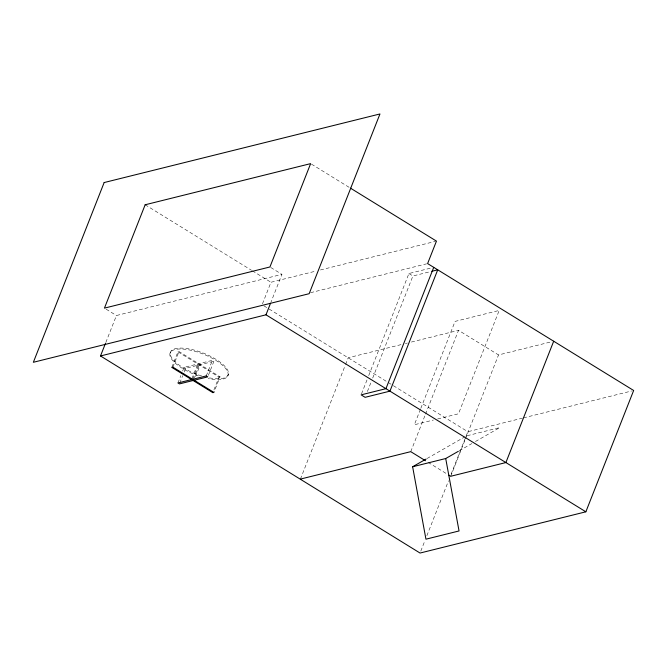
<?xml version="1.0" encoding="UTF-8"?>
<svg xmlns="http://www.w3.org/2000/svg" width="667" height="667" viewBox="0 0 667 667"><rect width="100%" height="100%" fill="white"/><g stroke="black" fill="none" stroke-linecap="round" stroke-linejoin="round"><path stroke-width="0.5" stroke-dasharray="3.33 2.5" d="M105.82 342.479L116.442 315.516L281.924 274.362L270.927 302.284M170.093 353.085L170.444 352.193M171.819 367.4L177.956 351.817L179.006 351.551L220.043 376.83L213.907 392.413M172.87 367.142L179.006 351.551M177.947 382.958L180.84 375.621M182.641 371.044L184.084 367.375L212.398 360.33L213.915 361.272L207.779 376.855M179.832 382.975L182.716 375.646M184.159 371.978L185.609 368.309L213.915 361.272M191.938 378.648L197.715 363.982M192.63 379.306L198.766 363.723M193.463 379.59L199.233 364.916M195.589 376.58L200.283 364.657M206.261 375.921L212.398 360.33M213.94 389.92L218.993 377.088L220.043 376.83M227.914 375.554L228.264 374.654M262.49 303.802L270.969 282.266L316.375 270.977M300.425 479.089L345.181 365.466M345.556 364.499L348.216 357.762L401.367 344.539M361.497 393.889L367.192 379.448M368.709 375.596L408.913 273.528L431.749 267.851M367.392 391.537L371.185 381.908M372.703 378.056L412.915 275.988L430.782 271.544M420.435 409.296L414.349 424.754L433.408 420.018M420.819 408.337L455.061 321.402L499.191 310.43L458.479 413.782L437.419 419.018M410.747 451.651L425.162 415.057M425.538 414.099L458.537 330.323L498.524 354.944L551.676 341.729M420.802 551.117L424.971 540.528M426.872 535.709L448.491 480.824M451.142 474.087L465.558 437.494M465.941 436.535L467.834 431.716L522.436 418.142M450.734 476.271L465.141 439.686M465.524 438.719L498.524 354.944M427.03 458.512L464.857 436.86M459.229 450.8L471.836 443.58M475.438 441.521L499.758 427.605L466.658 435.834M320.41 269.968L435.451 241.362M310.555 292.688L426.597 263.832M405.386 343.547L407.387 343.046M411.397 342.046L458.537 330.323M523.445 417.884L631.624 390.979M311.497 164.149L349.625 187.635M408.913 273.528L412.915 275.988M270.785 267.5L281.924 274.362M145.156 204.777L251.559 270.31M252.359 270.81L270.969 282.266M263.874 305.82L268.267 308.521M269.143 309.063L392.521 385.151M428.131 462.356L447.257 474.137M177.956 351.817L218.993 377.088M106.153 309.188L116.442 315.516M184.084 367.375L185.609 368.309M393.405 385.701L467.834 431.716M198.274 375.855A31.016 11.064 21.5 0 1 172.553 350.458A31.016 11.064 21.5 0 1 220.752 363.815A31.016 11.064 21.5 0 1 208.146 378.589M201.626 375.93A31.016 11.064 21.5 0 1 172.136 350.042A31.016 11.064 21.5 0 1 220.427 362.389A31.016 11.064 21.5 0 1 208.504 377.689"/><path stroke-width="1" d="M350.517 188.177L436.46 241.112L427.605 263.582L633.65 390.478L585.859 511.806L420.043 553.043L100.509 355.961L105.436 343.447M100.509 355.961L265.991 314.807L270.544 303.252M433.733 267.35L385.943 388.678L361.122 394.856L365.116 397.315L389.945 391.145L437.735 269.818L431.774 271.302M553.685 341.229L505.894 462.556L450.734 476.271L448.991 475.204M458.329 451.317L445.714 458.529L459.046 530.957L425.946 539.186L412.623 466.758L426.13 459.029M300.425 479.089L410.747 451.651L425.521 460.747M412.623 466.758L445.714 458.529M265.991 314.807L585.859 511.806M104.152 182.55L33.35 362.289L309.163 293.697L379.965 113.957L104.152 182.55M145.156 204.777L104.444 308.129L269.935 266.975L310.639 163.623L145.156 204.777M172.87 367.142L171.819 367.4L212.856 392.671L213.907 392.413L172.87 367.142M206.261 375.921L177.947 382.958L179.465 383.892L207.779 376.855L206.261 375.921"/></g></svg>
